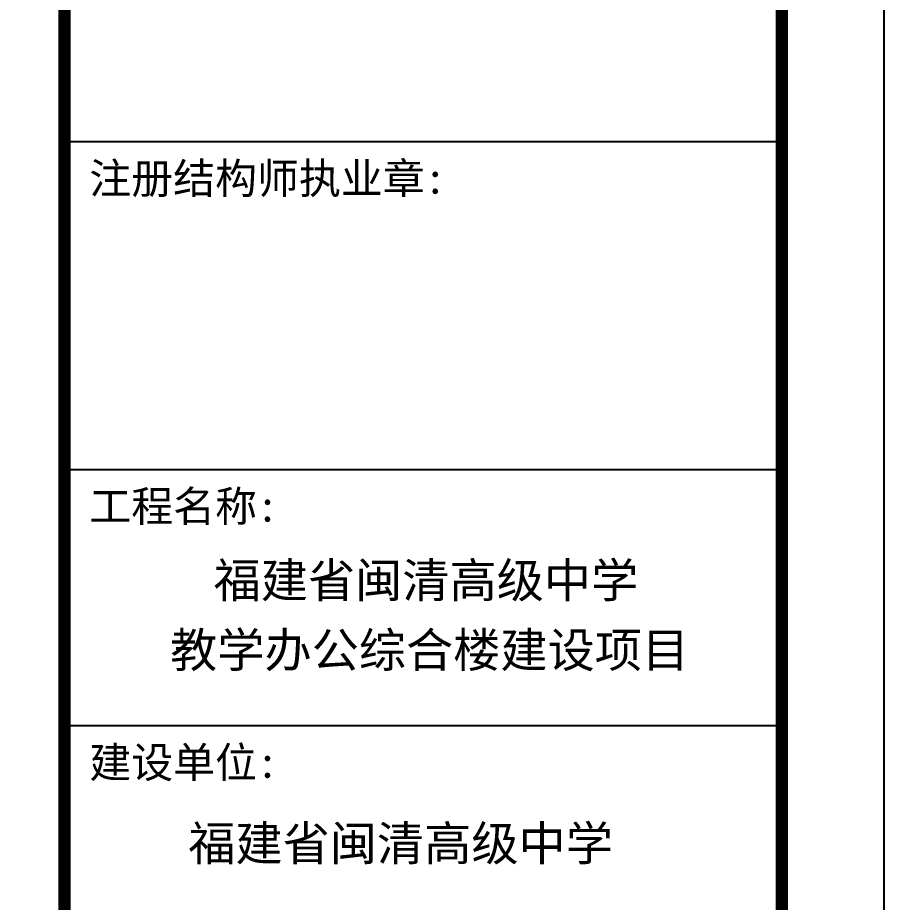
# Model space of a CAD drawing. Extents: x -441005 to 725361, y -182459 to 319313.
# Drawn here: x 365093 to 373550, y 254325 to 262958 of the extents above; entities that cross this region are included whole.
import ezdxf

# ---------------------------------------------------------------- set-up
doc = ezdxf.new("R2010")
doc.units = 0
doc.header["$LTSCALE"] = 100
doc.layers.get('0').update_dxf_attribs({"linetype": 'CONTINUOUS'})
doc.layers.add('图框', color=7, linetype='CONTINUOUS')
doc.styles.add('图框字型一', font='SimSun.ttf')

# ---------------------------------------------------------------- blocks, each defined once
blk = doc.blocks.new('A2+1_2')
at = {"layer": '图框'}
for p, q in [((81100, 19700), (88100, 19700)), ((81100, 16500), (88100, 16500)), ((81100, 14000), (88100, 14000))]:
    blk.add_line(p, q, dxfattribs=at)
blk.add_lwpolyline([(0, 0), (89100, 0), (89100, 42000), (0, 42000)], close=True, dxfattribs=at)
at = {"layer": '图框', "const_width": 120}
blk.add_lwpolyline([(2500, 1000), (88100, 1000), (88100, 41000), (2500, 41000)], close=True, dxfattribs=at)
blk.add_lwpolyline([(81100, 41000), (81100, 1000)], dxfattribs=at)
at = {"layer": '图框', "style": '图框字型一'}
for s, height, p in [('注册结构师执业章:', 300, (81341.6, 19190.4)), ('工程名称:', 300, (81341.6, 15990.4)), ('福建省闽清高级中学', 337.55, (82555, 15249.1)), ('教学办公综合楼建设项目 ', 337.553, (82130, 14568.3)), ('建设单位:', 300, (81341.6, 13490.4)), ('福建省闽清高级中学', 337.55, (82307.6, 12681.7))]:
    blk.add_text(s, height=height, dxfattribs=at).set_placement(p)

msp = doc.modelspace()

# ---------------------------------------------------------------- block references
msp.add_blockref('A2+1_2', (284450, 242050))

doc.saveas('drawing.dxf')
